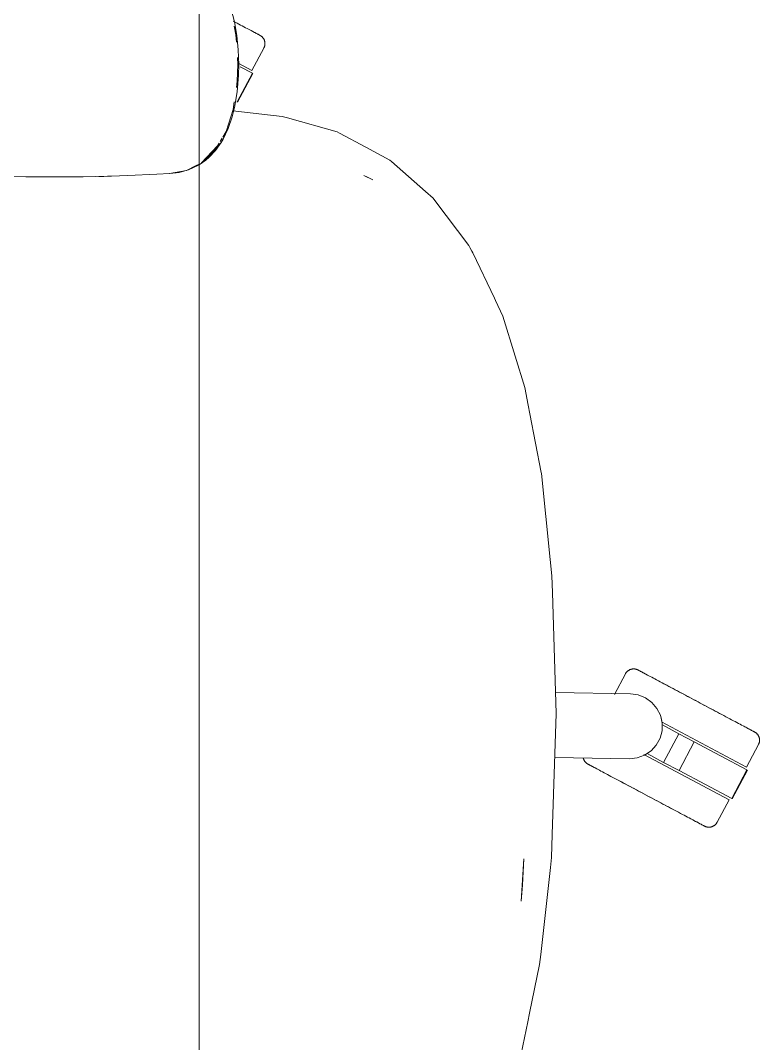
# Model space of a CAD drawing. Header units: millimetres. Extents: x 79795 to 317870, y -36033 to 97293.
# Drawn here: x 182575.7 to 182894.5, y 9955.7 to 10397.1 of the extents above; entities that cross this region are included whole.
import ezdxf

# ---------------------------------------------------------------- set-up
doc = ezdxf.new("R2010")
doc.units = ezdxf.units.MM
doc.header["$MEASUREMENT"] = 0
doc.layers.add('G-IMPT', color=8, linetype='CONTINUOUS', lineweight=9)
doc.layers.add('I-FURN', color=8, linetype='CONTINUOUS', lineweight=9)

msp = doc.modelspace()

# ---------------------------------------------------------------- linework, layer by layer
at = {"layer": 'G-IMPT'}
for p, q in [((182666.66, 10401.99), (182668.09, 10396.51)), ((182669.09, 10390.58), (182668.09, 10396.51)), ((182667.9, 10394.67), (182668.67, 10390.92)), ((182668.67, 10390.92), (182668.87, 10387.71)), ((182669.09, 10390.58), (182669.65, 10384.43)), ((182669.83, 10378.09), (182669.65, 10384.43)), ((182669.23, 10370.93), (182669.46, 10378.09)), ((182669.27, 10381.2), (182669.46, 10378.09)), ((182669.74, 10373.58), (182669.83, 10378.09)), ((182669.74, 10373.58), (182669.17, 10366.27)), ((182669.23, 10370.93), (182668.83, 10368.14)), ((182668.05, 10359.51), (182669.17, 10366.27)), ((182667.96, 10361.96), (182667.5, 10358.67)), ((182667.5, 10358.67), (182664.47, 10349.27)), ((182667.07, 10355.58), (182665.33, 10350.49)), ((182667.07, 10355.58), (182668.05, 10359.51)), ((182667.38, 10358.16), (182688.66, 10355.75)), ((182690.92, 10355.11), (182688.66, 10355.75)), ((182690.92, 10355.11), (182712.27, 10349.1)), ((182664.47, 10349.27), (182663, 10346.82)), ((182665.33, 10350.49), (182663.13, 10345.86)), ((182712.27, 10349.1), (182713.38, 10348.51)), ((182713.38, 10348.51), (182724.62, 10342.5)), ((182660.7, 10343.06), (182653.8, 10335.67)), ((182660.7, 10343.06), (182659.42, 10341.59)), ((182661.39, 10344.13), (182659.51, 10340.97)), ((182659.88, 10341.03), (182662.32, 10344.48)), ((182662.72, 10346.35), (182661.86, 10344.91)), ((182663.13, 10345.86), (182662.32, 10344.48)), ((182724.62, 10342.5), (182735.05, 10336.91)), ((182659.51, 10340.97), (182653.8, 10335.67)), ((182653.8, 10335.67), (182656.21, 10337.9)), ((182657.01, 10337.98), (182655.69, 10336.85)), ((182659.29, 10341.44), (182656.21, 10337.9)), ((182657.01, 10337.98), (182659.88, 10341.03)), ((182651.56, 10334.56), (182647.3, 10332.46)), ((182652.47, 10334.64), (182648.14, 10332.66)), ((182651.56, 10334.56), (182652.83, 10335.19)), ((182652.83, 10334.89), (182655.69, 10336.85)), ((182735.72, 10336.33), (182735.05, 10336.91)), ((182750.5, 10323.31), (182735.72, 10336.33)), ((182578.05, 10329.72), (182565.74, 10330.01)), ((182578.05, 10329.72), (182583.52, 10329.65)), ((182598.23, 10329.64), (182583.52, 10329.65)), ((182602.74, 10329.69), (182598.23, 10329.64)), ((182602.74, 10329.69), (182618.41, 10330.07)), ((182609.47, 10329.87), (182611.69, 10329.87)), ((182615.01, 10330.01), (182611.69, 10329.87)), ((182618.41, 10330.07), (182621.96, 10330.19)), ((182634.52, 10330.81), (182621.96, 10330.19)), ((182634.52, 10330.81), (182640.18, 10331.09)), ((182647.3, 10332.46), (182639.96, 10331.09)), ((182640.18, 10331.09), (182644.19, 10331.59)), ((182644.19, 10331.59), (182648.14, 10332.66)), ((182725.45, 10329.48), (182723.86, 10330.26)), ((182727.75, 10328.3), (182723.86, 10330.26)), ((182727.75, 10328.3), (182725.45, 10329.48)), ((182750.5, 10323.31), (182753.76, 10320.44)), ((182754.49, 10319.47), (182753.76, 10320.44)), ((182769.06, 10299.97), (182754.49, 10319.47)), ((182769.06, 10299.97), (182769.52, 10299.2)), ((182769.52, 10299.2), (182770.46, 10297.63)), ((182770.88, 10296.92), (182770.46, 10297.63)), ((182770.88, 10296.92), (182780.15, 10277.27)), ((182780.15, 10277.27), (182780.58, 10276.36)), ((182783.77, 10269.59), (182780.58, 10276.36)), ((182783.77, 10269.59), (182789.09, 10252.32)), ((182789.09, 10252.32), (182793.28, 10238.71)), ((182793.28, 10238.71), (182794.74, 10231.11)), ((182795.45, 10227.45), (182794.74, 10231.11)), ((182795.45, 10227.45), (182800.31, 10202.07)), ((182800.4, 10201.61), (182800.31, 10202.07)), ((182800.4, 10201.61), (182804.22, 10164.61)), ((182804.22, 10164.61), (182804.96, 10157.55)), ((182805.18, 10150.29), (182804.96, 10157.55)), ((182806.8, 10098.12), (182805.18, 10150.29)), ((182805.09, 10045.94), (182806.8, 10098.12)), ((182805.09, 10045.94), (182804.77, 10036)), ((182792.89, 10035.46), (182791.64, 10017.19)), ((182792.89, 10035.46), (182792.25, 10024.13)), ((182804.29, 10031.63), (182804.77, 10036)), ((182804.29, 10031.63), (182800.16, 9994.18)), ((182791.64, 10017.19), (182792.25, 10024.13)), ((182799.67, 9989.77), (182800.16, 9994.18)), ((182795.32, 9968.82), (182799.67, 9989.77)), ((182795.32, 9968.82), (182794.56, 9965.14)), ((182794.56, 9965.14), (182791.69, 9951.32))]:
    msp.add_line(p, q, dxfattribs=at)
at = {"layer": 'I-FURN'}
for p, q in [((182652.83, 10798.09), (182652.83, 9398.09)), ((182652.83, 9398.09), (182652.83, 10798.09)), ((182668.31, 10396.39), (182667.48, 10396.83)), ((182669.13, 10395.96), (182668.31, 10396.39)), ((182669.91, 10395.54), (182669.13, 10395.96)), ((182670.68, 10395.13), (182669.91, 10395.54)), ((182671.41, 10394.74), (182670.68, 10395.13)), ((182672.12, 10394.37), (182671.41, 10394.74)), ((182672.8, 10394.01), (182672.12, 10394.37)), ((182673.44, 10393.66), (182672.8, 10394.01)), ((182674.06, 10393.34), (182673.44, 10393.66)), ((182674.64, 10393.02), (182674.06, 10393.34)), ((182674.33, 10393.19), (182674.9, 10392.89)), ((182675.2, 10392.73), (182674.64, 10393.02)), ((182674.9, 10392.89), (182675.44, 10392.6)), ((182675.71, 10392.46), (182675.2, 10392.73)), ((182675.44, 10392.6), (182675.94, 10392.34)), ((182676.19, 10392.2), (182675.71, 10392.46)), ((182675.94, 10392.34), (182676.4, 10392.09)), ((182676.64, 10391.96), (182676.19, 10392.2)), ((182676.4, 10392.09), (182676.83, 10391.86)), ((182677.05, 10391.75), (182676.64, 10391.96)), ((182676.83, 10391.86), (182677.23, 10391.65)), ((182677.42, 10391.55), (182677.05, 10391.75)), ((182677.23, 10391.65), (182677.58, 10391.46)), ((182677.76, 10391.37), (182677.42, 10391.55)), ((182677.58, 10391.46), (182677.9, 10391.29)), ((182678.06, 10391.21), (182677.76, 10391.37)), ((182677.9, 10391.29), (182678.18, 10391.14)), ((182678.31, 10391.07), (182678.06, 10391.21)), ((182678.18, 10391.14), (182678.42, 10391.02)), ((182678.53, 10390.96), (182678.31, 10391.07)), ((182678.42, 10391.02), (182678.62, 10390.91)), ((182678.71, 10390.86), (182678.53, 10390.96)), ((182678.62, 10390.91), (182678.78, 10390.82)), ((182678.85, 10390.79), (182678.71, 10390.86)), ((182678.78, 10390.82), (182678.91, 10390.76)), ((182678.95, 10390.73), (182678.85, 10390.79)), ((182678.91, 10390.76), (182678.99, 10390.72)), ((182679.01, 10390.7), (182678.95, 10390.73)), ((182678.99, 10390.72), (182679.03, 10390.69)), ((182679.03, 10390.69), (182679.01, 10390.7)), ((182679.03, 10390.69), (182679.18, 10390.61)), ((182679.03, 10390.69), (182679.03, 10390.69)), ((182679.18, 10390.61), (182679.31, 10390.53)), ((182679.31, 10390.53), (182679.45, 10390.44)), ((182679.45, 10390.44), (182679.58, 10390.34)), ((182679.58, 10390.34), (182679.7, 10390.24)), ((182679.7, 10390.24), (182679.83, 10390.14)), ((182679.83, 10390.14), (182679.94, 10390.03)), ((182679.94, 10390.03), (182680.06, 10389.91)), ((182680.06, 10389.91), (182680.17, 10389.8)), ((182680.17, 10389.8), (182680.27, 10389.67)), ((182680.27, 10389.67), (182680.37, 10389.55)), ((182680.37, 10389.55), (182680.46, 10389.41)), ((182680.46, 10389.41), (182680.55, 10389.28)), ((182680.55, 10389.28), (182680.64, 10389.14)), ((182680.64, 10389.14), (182680.71, 10389)), ((182680.71, 10389), (182680.79, 10388.86)), ((182680.79, 10388.86), (182680.85, 10388.71)), ((182680.85, 10388.71), (182680.91, 10388.56)), ((182680.91, 10388.56), (182680.97, 10388.41)), ((182680.97, 10388.41), (182681.01, 10388.25)), ((182681.01, 10388.25), (182681.06, 10388.1)), ((182681.06, 10388.1), (182681.09, 10387.94)), ((182681.09, 10386.34), (182681.06, 10386.18)), ((182681.09, 10387.94), (182681.12, 10387.78)), ((182681.12, 10386.5), (182681.09, 10386.34)), ((182681.12, 10387.78), (182681.14, 10387.62)), ((182681.14, 10386.66), (182681.12, 10386.5)), ((182681.14, 10387.62), (182681.16, 10387.46)), ((182681.16, 10386.82), (182681.14, 10386.66)), ((182681.16, 10387.46), (182681.17, 10387.3)), ((182681.17, 10386.98), (182681.16, 10386.82)), ((182681.17, 10387.3), (182681.17, 10387.14)), ((182681.17, 10387.14), (182681.17, 10386.98)), ((182675.55, 10375.55), (182680.7, 10385.24)), ((182680.72, 10385.28), (182680.7, 10385.24)), ((182680.79, 10385.42), (182680.72, 10385.28)), ((182680.86, 10385.57), (182680.79, 10385.42)), ((182680.92, 10385.72), (182680.86, 10385.57)), ((182680.97, 10385.87), (182680.92, 10385.72)), ((182681.02, 10386.03), (182680.97, 10385.87)), ((182681.06, 10386.18), (182681.02, 10386.03)), ((182669.92, 10378.55), (182675.55, 10375.55)), ((182675.74, 10374.32), (182669.16, 10361.96)), ((182669.33, 10361.87), (182675.91, 10374.23)), ((182670.44, 10377.14), (182675.74, 10374.32)), ((182669.16, 10361.96), (182669.07, 10362.01)), ((182838.65, 10117.03), (182838.8, 10117.09)), ((182838.8, 10117.09), (182838.95, 10117.14)), ((182838.95, 10117.14), (182839.1, 10117.19)), ((182839.1, 10117.19), (182839.26, 10117.23)), ((182839.26, 10117.23), (182839.42, 10117.27)), ((182839.42, 10117.27), (182839.58, 10117.29)), ((182839.58, 10117.29), (182839.74, 10117.32)), ((182839.74, 10117.32), (182839.9, 10117.33)), ((182839.9, 10117.33), (182840.06, 10117.34)), ((182840.06, 10117.34), (182840.22, 10117.35)), ((182840.22, 10117.35), (182840.38, 10117.34)), ((182840.38, 10117.34), (182840.54, 10117.34)), ((182840.54, 10117.34), (182840.7, 10117.32)), ((182840.7, 10117.32), (182840.86, 10117.3)), ((182840.86, 10117.3), (182841.02, 10117.27)), ((182841.02, 10117.27), (182841.18, 10117.23)), ((182841.18, 10117.23), (182841.33, 10117.19)), ((182841.33, 10117.19), (182841.49, 10117.15)), ((182841.49, 10117.15), (182841.64, 10117.09)), ((182841.64, 10117.09), (182841.79, 10117.03)), ((182836.67, 10115.21), (182831.97, 10106.37)), ((182836.67, 10115.21), (182836.75, 10115.35)), ((182836.75, 10115.35), (182836.83, 10115.49)), ((182836.83, 10115.49), (182836.92, 10115.62)), ((182836.92, 10115.62), (182837.02, 10115.75)), ((182837.02, 10115.75), (182837.12, 10115.88)), ((182837.12, 10115.88), (182837.22, 10116)), ((182837.22, 10116), (182837.33, 10116.12)), ((182837.33, 10116.12), (182837.44, 10116.23)), ((182837.44, 10116.23), (182837.56, 10116.34)), ((182837.56, 10116.34), (182837.69, 10116.45)), ((182837.69, 10116.45), (182837.81, 10116.55)), ((182837.81, 10116.55), (182837.94, 10116.64)), ((182837.94, 10116.64), (182838.08, 10116.73)), ((182838.08, 10116.73), (182838.22, 10116.81)), ((182838.22, 10116.81), (182838.36, 10116.89)), ((182838.36, 10116.89), (182838.5, 10116.96)), ((182838.5, 10116.96), (182838.65, 10117.03)), ((182841.79, 10117.03), (182841.94, 10116.97)), ((182841.94, 10116.97), (182842.08, 10116.9)), ((182842.08, 10116.9), (182842.12, 10116.88)), ((182842.12, 10116.88), (182842.14, 10116.87)), ((182842.12, 10116.87), (182842.12, 10116.88)), ((182842.17, 10116.85), (182842.12, 10116.87)), ((182842.14, 10116.87), (182842.2, 10116.83)), ((182842.25, 10116.81), (182842.17, 10116.85)), ((182842.2, 10116.83), (182842.3, 10116.78)), ((182842.37, 10116.74), (182842.25, 10116.81)), ((182842.3, 10116.78), (182842.44, 10116.71)), ((182842.53, 10116.66), (182842.37, 10116.74)), ((182842.44, 10116.71), (182842.62, 10116.61)), ((182842.73, 10116.55), (182842.53, 10116.66)), ((182842.62, 10116.61), (182842.84, 10116.49)), ((182842.97, 10116.42), (182842.73, 10116.55)), ((182842.84, 10116.49), (182843.1, 10116.36)), ((182843.25, 10116.27), (182842.97, 10116.42)), ((182843.1, 10116.36), (182843.4, 10116.2)), ((182843.57, 10116.1), (182843.25, 10116.27)), ((182843.4, 10116.2), (182843.73, 10116.02)), ((182843.93, 10115.91), (182843.57, 10116.1)), ((182843.73, 10116.02), (182844.1, 10115.82)), ((182844.32, 10115.71), (182843.93, 10115.91)), ((182844.1, 10115.82), (182844.51, 10115.6)), ((182844.75, 10115.48), (182844.32, 10115.71)), ((182844.51, 10115.6), (182844.96, 10115.37)), ((182845.22, 10115.23), (182844.75, 10115.48)), ((182844.96, 10115.37), (182845.44, 10115.11)), ((182845.72, 10114.96), (182845.22, 10115.23)), ((182845.44, 10115.11), (182845.96, 10114.83)), ((182846.25, 10114.68), (182845.72, 10114.96)), ((182845.96, 10114.83), (182846.51, 10114.54)), ((182846.82, 10114.38), (182846.25, 10114.68)), ((182846.51, 10114.54), (182847.09, 10114.23)), ((182847.42, 10114.06), (182846.82, 10114.38)), ((182848.06, 10113.72), (182847.42, 10114.06)), ((182848.72, 10113.37), (182848.06, 10113.72)), ((182849.41, 10113), (182848.72, 10113.37)), ((182850.14, 10112.61), (182849.41, 10113)), ((182850.89, 10112.21), (182850.14, 10112.61)), ((182851.66, 10111.8), (182850.89, 10112.21)), ((182852.46, 10111.38), (182851.66, 10111.8)), ((182853.29, 10110.94), (182852.46, 10111.38)), ((182852.84, 10111.18), (182853.67, 10110.73)), ((182854.13, 10110.49), (182853.29, 10110.94)), ((182853.67, 10110.73), (182854.53, 10110.28)), ((182855, 10110.03), (182854.13, 10110.49)), ((182854.53, 10110.28), (182855.41, 10109.81)), ((182855.89, 10109.55), (182855, 10110.03)), ((182855.41, 10109.81), (182856.3, 10109.33)), ((182856.8, 10109.07), (182855.89, 10109.55)), ((182856.3, 10109.33), (182857.22, 10108.85)), ((182857.72, 10108.58), (182856.8, 10109.07)), ((182857.22, 10108.85), (182858.15, 10108.35)), ((182858.66, 10108.08), (182857.72, 10108.58)), ((182858.15, 10108.35), (182859.09, 10107.85)), ((182806.52, 10107.15), (182838.86, 10106.59)), ((182838.86, 10106.59), (182842.2, 10106.12)), ((182842.2, 10106.12), (182845.33, 10104.87)), ((182845.33, 10104.87), (182848.07, 10102.91)), ((182859.61, 10107.58), (182858.66, 10108.08)), ((182859.09, 10107.85), (182860.05, 10107.34)), ((182860.57, 10107.07), (182859.61, 10107.58)), ((182860.05, 10107.34), (182861.02, 10106.83)), ((182861.55, 10106.55), (182860.57, 10107.07)), ((182861.02, 10106.83), (182862, 10106.31)), ((182862.53, 10106.02), (182861.55, 10106.55)), ((182862, 10106.31), (182862.98, 10105.78)), ((182863.52, 10105.5), (182862.53, 10106.02)), ((182862.98, 10105.78), (182863.98, 10105.25)), ((182864.52, 10104.97), (182863.52, 10105.5)), ((182863.98, 10105.25), (182864.98, 10104.72)), ((182865.52, 10104.43), (182864.52, 10104.97)), ((182864.98, 10104.72), (182865.98, 10104.19)), ((182866.52, 10103.9), (182865.52, 10104.43)), ((182865.98, 10104.19), (182866.98, 10103.65)), ((182867.53, 10103.37), (182866.52, 10103.9)), ((182848.07, 10102.91), (182850.27, 10100.34)), ((182850.27, 10100.34), (182851.78, 10097.33)), ((182866.98, 10103.65), (182867.99, 10103.12)), ((182868.53, 10102.83), (182867.53, 10103.37)), ((182867.99, 10103.12), (182868.99, 10102.59)), ((182869.54, 10102.3), (182868.53, 10102.83)), ((182868.99, 10102.59), (182870, 10102.05)), ((182870.53, 10101.77), (182869.54, 10102.3)), ((182870, 10102.05), (182870.99, 10101.52)), ((182871.53, 10101.24), (182870.53, 10101.77)), ((182870.99, 10101.52), (182871.98, 10101)), ((182872.52, 10100.71), (182871.53, 10101.24)), ((182871.98, 10101), (182872.97, 10100.47)), ((182873.49, 10100.19), (182872.52, 10100.71)), ((182872.97, 10100.47), (182873.94, 10099.96)), ((182874.46, 10099.68), (182873.49, 10100.19)), ((182873.94, 10099.96), (182874.91, 10099.44)), ((182875.42, 10099.17), (182874.46, 10099.68)), ((182874.91, 10099.44), (182875.86, 10098.94)), ((182851.78, 10097.33), (182852.53, 10094.04)), ((182876.36, 10098.67), (182875.42, 10099.17)), ((182875.86, 10098.94), (182876.79, 10098.44)), ((182877.29, 10098.17), (182876.36, 10098.67)), ((182876.79, 10098.44), (182877.72, 10097.95)), ((182878.21, 10097.69), (182877.29, 10098.17)), ((182877.72, 10097.95), (182878.62, 10097.47)), ((182879.1, 10097.21), (182878.21, 10097.69)), ((182879.98, 10096.74), (182879.1, 10097.21)), ((182880.84, 10096.29), (182879.98, 10096.74)), ((182881.67, 10095.84), (182880.84, 10096.29)), ((182882.48, 10095.41), (182881.67, 10095.84)), ((182883.27, 10094.99), (182882.48, 10095.41)), ((182852.47, 10090.67), (182851.61, 10087.41)), ((182852.19, 10094.53), (182888.91, 10075.01)), ((182852.53, 10094.04), (182852.47, 10090.67)), ((182852.6, 10093.18), (182859.74, 10089.38)), ((182884.03, 10094.59), (182883.27, 10094.99)), ((182884.77, 10094.2), (182884.03, 10094.59)), ((182885.48, 10093.82), (182884.77, 10094.2)), ((182886.15, 10093.46), (182885.48, 10093.82)), ((182886.8, 10093.12), (182886.15, 10093.46)), ((182887.42, 10092.79), (182886.8, 10093.12)), ((182888, 10092.48), (182887.42, 10092.79)), ((182887.69, 10092.64), (182888.26, 10092.34)), ((182888.55, 10092.19), (182888, 10092.48)), ((182888.26, 10092.34), (182888.8, 10092.06)), ((182889.07, 10091.91), (182888.55, 10092.19)), ((182888.8, 10092.06), (182889.3, 10091.79)), ((182889.55, 10091.66), (182889.07, 10091.91)), ((182889.3, 10091.79), (182889.76, 10091.54)), ((182890, 10091.42), (182889.55, 10091.66)), ((182889.76, 10091.54), (182890.19, 10091.31)), ((182890.41, 10091.2), (182890, 10091.42)), ((182890.19, 10091.31), (182890.59, 10091.11)), ((182890.78, 10091), (182890.41, 10091.2)), ((182890.59, 10091.11), (182890.94, 10090.92)), ((182891.12, 10090.82), (182890.78, 10091)), ((182890.94, 10090.92), (182891.26, 10090.75)), ((182891.41, 10090.67), (182891.12, 10090.82)), ((182891.26, 10090.75), (182891.54, 10090.6)), ((182891.67, 10090.53), (182891.41, 10090.67)), ((182891.54, 10090.6), (182891.78, 10090.47)), ((182851.61, 10087.41), (182849.99, 10084.45)), ((182859.74, 10089.38), (182853.17, 10077.02)), ((182859.74, 10089.38), (182866.39, 10085.85)), ((182891.89, 10090.41), (182891.67, 10090.53)), ((182891.78, 10090.47), (182891.98, 10090.36)), ((182892.07, 10090.32), (182891.89, 10090.41)), ((182891.98, 10090.36), (182892.14, 10090.28)), ((182892.21, 10090.24), (182892.07, 10090.32)), ((182892.14, 10090.28), (182892.26, 10090.21)), ((182892.31, 10090.19), (182892.21, 10090.24)), ((182892.26, 10090.21), (182892.35, 10090.17)), ((182892.37, 10090.16), (182892.31, 10090.19)), ((182892.35, 10090.17), (182892.39, 10090.15)), ((182892.39, 10090.14), (182892.37, 10090.16)), ((182892.39, 10090.15), (182892.39, 10090.14)), ((182892.39, 10090.14), (182892.53, 10090.07)), ((182892.53, 10090.07), (182892.67, 10089.98)), ((182892.67, 10089.98), (182892.81, 10089.89)), ((182892.81, 10089.89), (182892.94, 10089.8)), ((182892.94, 10089.8), (182893.06, 10089.7)), ((182893.06, 10089.7), (182893.19, 10089.59)), ((182893.19, 10089.59), (182893.3, 10089.48)), ((182893.3, 10089.48), (182893.42, 10089.37)), ((182893.42, 10089.37), (182893.53, 10089.25)), ((182893.53, 10089.25), (182893.63, 10089.13)), ((182893.63, 10089.13), (182893.73, 10089)), ((182893.73, 10089), (182893.82, 10088.87)), ((182893.82, 10088.87), (182893.91, 10088.73)), ((182893.91, 10088.73), (182893.99, 10088.6)), ((182893.99, 10088.6), (182894.07, 10088.45)), ((182894.07, 10088.45), (182894.14, 10088.31)), ((182894.14, 10088.31), (182894.21, 10088.16)), ((182894.21, 10088.16), (182894.27, 10088.01)), ((182894.27, 10088.01), (182894.32, 10087.86)), ((182894.32, 10087.86), (182894.37, 10087.71)), ((182894.37, 10087.71), (182894.41, 10087.55)), ((182894.41, 10087.55), (182894.45, 10087.4)), ((182894.45, 10087.4), (182894.48, 10087.24)), ((182894.48, 10087.24), (182894.5, 10087.08)), ((182894.5, 10087.08), (182894.52, 10086.92)), ((182894.52, 10086.27), (182894.5, 10086.11)), ((182894.52, 10086.92), (182894.53, 10086.76)), ((182894.53, 10086.43), (182894.52, 10086.27)), ((182894.53, 10086.76), (182894.53, 10086.59)), ((182894.53, 10086.59), (182894.53, 10086.43)), ((182847.71, 10081.96), (182844.9, 10080.09)), ((182849.99, 10084.45), (182847.71, 10081.96)), ((182866.39, 10085.85), (182859.81, 10073.49)), ((182866.39, 10085.85), (182889.09, 10073.78)), ((182888.91, 10075.01), (182894.06, 10084.69)), ((182894.08, 10084.73), (182894.06, 10084.69)), ((182894.15, 10084.88), (182894.08, 10084.73)), ((182894.22, 10085.02), (182894.15, 10084.88)), ((182894.28, 10085.17), (182894.22, 10085.02)), ((182894.33, 10085.33), (182894.28, 10085.17)), ((182894.38, 10085.48), (182894.33, 10085.33)), ((182894.42, 10085.64), (182894.38, 10085.48)), ((182894.45, 10085.79), (182894.42, 10085.64)), ((182894.48, 10085.95), (182894.45, 10085.79)), ((182894.5, 10086.11), (182894.48, 10085.95)), ((182838.37, 10078.6), (182806.18, 10079.17)), ((182818.5, 10078.85), (182818.47, 10079.01)), ((182818.54, 10078.7), (182818.5, 10078.85)), ((182818.59, 10078.54), (182818.54, 10078.7)), ((182818.65, 10078.39), (182818.59, 10078.54)), ((182818.71, 10078.24), (182818.65, 10078.39)), ((182818.77, 10078.09), (182818.71, 10078.24)), ((182818.84, 10077.95), (182818.77, 10078.09)), ((182818.92, 10077.81), (182818.84, 10077.95)), ((182819.01, 10077.67), (182818.92, 10077.81)), ((182819.09, 10077.54), (182819.01, 10077.67)), ((182819.19, 10077.41), (182819.09, 10077.54)), ((182819.29, 10077.28), (182819.19, 10077.41)), ((182841.72, 10078.95), (182838.37, 10078.6)), ((182844.9, 10080.09), (182841.72, 10078.95)), ((182844.65, 10080.42), (182881.4, 10060.88)), ((182853.17, 10077.02), (182846.03, 10080.82)), ((182819.39, 10077.16), (182819.29, 10077.28)), ((182819.5, 10077.04), (182819.39, 10077.16)), ((182819.61, 10076.92), (182819.5, 10077.04)), ((182819.73, 10076.81), (182819.61, 10076.92)), ((182819.85, 10076.71), (182819.73, 10076.81)), ((182819.98, 10076.61), (182819.85, 10076.71)), ((182820.11, 10076.51), (182819.98, 10076.61)), ((182820.24, 10076.42), (182820.11, 10076.51)), ((182820.38, 10076.34), (182820.24, 10076.42)), ((182820.52, 10076.26), (182820.38, 10076.34)), ((182820.53, 10076.26), (182820.52, 10076.26)), ((182820.52, 10076.26), (182820.54, 10076.25)), ((182820.57, 10076.24), (182820.53, 10076.26)), ((182820.54, 10076.25), (182820.6, 10076.22)), ((182820.65, 10076.19), (182820.57, 10076.24)), ((182820.6, 10076.22), (182820.7, 10076.16)), ((182820.77, 10076.13), (182820.65, 10076.19)), ((182820.7, 10076.16), (182820.84, 10076.09)), ((182820.94, 10076.04), (182820.77, 10076.13)), ((182820.84, 10076.09), (182821.02, 10075.99)), ((182821.14, 10075.93), (182820.94, 10076.04)), ((182821.02, 10075.99), (182821.24, 10075.88)), ((182821.38, 10075.81), (182821.14, 10075.93)), ((182821.24, 10075.88), (182821.5, 10075.74)), ((182821.66, 10075.66), (182821.38, 10075.81)), ((182821.5, 10075.74), (182821.8, 10075.58)), ((182821.98, 10075.49), (182821.66, 10075.66)), ((182821.8, 10075.58), (182822.13, 10075.4)), ((182822.33, 10075.3), (182821.98, 10075.49)), ((182822.13, 10075.4), (182822.51, 10075.21)), ((182822.72, 10075.09), (182822.33, 10075.3)), ((182822.51, 10075.21), (182822.92, 10074.99)), ((182823.15, 10074.86), (182822.72, 10075.09)), ((182822.92, 10074.99), (182823.36, 10074.75)), ((182823.62, 10074.61), (182823.15, 10074.86)), ((182823.36, 10074.75), (182823.85, 10074.49)), ((182824.12, 10074.35), (182823.62, 10074.61)), ((182823.85, 10074.49), (182824.36, 10074.22)), ((182824.66, 10074.06), (182824.12, 10074.35)), ((182824.36, 10074.22), (182824.91, 10073.93)), ((182825.23, 10073.76), (182824.66, 10074.06)), ((182824.91, 10073.93), (182825.5, 10073.62)), ((182825.5, 10073.62), (182826.11, 10073.29)), ((182826.11, 10073.29), (182826.76, 10072.94)), ((182826.76, 10072.94), (182827.44, 10072.58)), ((182859.81, 10073.49), (182853.17, 10077.02)), ((182882.52, 10061.42), (182859.81, 10073.49)), ((182889.09, 10073.78), (182882.52, 10061.42)), ((182882.69, 10061.33), (182889.27, 10073.69)), ((182827.44, 10072.58), (182828.15, 10072.21)), ((182828.15, 10072.21), (182828.88, 10071.82)), ((182828.88, 10071.82), (182829.64, 10071.41)), ((182829.64, 10071.41), (182830.43, 10070.99)), ((182830.43, 10070.99), (182831.24, 10070.56)), ((182831.24, 10070.56), (182832.08, 10070.12)), ((182832.08, 10070.12), (182832.94, 10069.66)), ((182832.94, 10069.66), (182833.81, 10069.19)), ((182833.81, 10069.19), (182834.71, 10068.72)), ((182835.2, 10068.46), (182834.29, 10068.94)), ((182834.71, 10068.72), (182835.62, 10068.23)), ((182836.12, 10067.97), (182835.2, 10068.46)), ((182835.62, 10068.23), (182836.55, 10067.74)), ((182837.06, 10067.47), (182836.12, 10067.97)), ((182836.55, 10067.74), (182837.5, 10067.24)), ((182838.01, 10066.96), (182837.06, 10067.47)), ((182837.5, 10067.24), (182838.45, 10066.73)), ((182838.97, 10066.45), (182838.01, 10066.96)), ((182838.45, 10066.73), (182839.42, 10066.21)), ((182839.95, 10065.93), (182838.97, 10066.45)), ((182839.42, 10066.21), (182840.4, 10065.69)), ((182840.93, 10065.41), (182839.95, 10065.93)), ((182840.4, 10065.69), (182841.39, 10065.17)), ((182841.92, 10064.88), (182840.93, 10065.41)), ((182841.39, 10065.17), (182842.38, 10064.64)), ((182842.92, 10064.35), (182841.92, 10064.88)), ((182842.38, 10064.64), (182843.38, 10064.11)), ((182843.92, 10063.82), (182842.92, 10064.35)), ((182843.38, 10064.11), (182844.38, 10063.57)), ((182844.93, 10063.29), (182843.92, 10063.82)), ((182844.38, 10063.57), (182845.39, 10063.04)), ((182845.93, 10062.75), (182844.93, 10063.29)), ((182845.39, 10063.04), (182846.39, 10062.5)), ((182846.94, 10062.22), (182845.93, 10062.75)), ((182846.39, 10062.5), (182847.4, 10061.97)), ((182847.94, 10061.68), (182846.94, 10062.22)), ((182847.4, 10061.97), (182848.4, 10061.44)), ((182848.94, 10061.15), (182847.94, 10061.68)), ((182848.4, 10061.44), (182849.4, 10060.91)), ((182849.93, 10060.62), (182848.94, 10061.15)), ((182849.4, 10060.91), (182850.39, 10060.38)), ((182850.92, 10060.1), (182849.93, 10060.62)), ((182850.39, 10060.38), (182851.37, 10059.86)), ((182851.9, 10059.58), (182850.92, 10060.1)), ((182851.37, 10059.86), (182852.35, 10059.34)), ((182876.25, 10051.2), (182881.4, 10060.88)), ((182852.87, 10059.06), (182851.9, 10059.58)), ((182852.35, 10059.34), (182853.31, 10058.83)), ((182853.83, 10058.55), (182852.87, 10059.06)), ((182853.31, 10058.83), (182854.26, 10058.32)), ((182854.77, 10058.05), (182853.83, 10058.55)), ((182854.26, 10058.32), (182855.2, 10057.82)), ((182855.7, 10057.56), (182854.77, 10058.05)), ((182855.2, 10057.82), (182856.12, 10057.33)), ((182856.61, 10057.07), (182855.7, 10057.56)), ((182856.12, 10057.33), (182857.03, 10056.85)), ((182857.51, 10056.6), (182856.61, 10057.07)), ((182857.03, 10056.85), (182857.91, 10056.38)), ((182858.39, 10056.13), (182857.51, 10056.6)), ((182857.91, 10056.38), (182858.78, 10055.92)), ((182859.24, 10055.67), (182858.39, 10056.13)), ((182858.78, 10055.92), (182859.63, 10055.47)), ((182860.08, 10055.23), (182859.24, 10055.67)), ((182859.63, 10055.47), (182860.45, 10055.03)), ((182860.45, 10055.03), (182861.25, 10054.6)), ((182861.25, 10054.6), (182862.03, 10054.19)), ((182862.03, 10054.19), (182862.78, 10053.79)), ((182862.78, 10053.79), (182863.5, 10053.41)), ((182863.5, 10053.41), (182864.2, 10053.04)), ((182864.2, 10053.04), (182864.86, 10052.69)), ((182864.86, 10052.69), (182865.49, 10052.35)), ((182865.49, 10052.35), (182866.1, 10052.03)), ((182866.41, 10051.86), (182865.82, 10052.17)), ((182866.1, 10052.03), (182866.66, 10051.73)), ((182866.96, 10051.57), (182866.41, 10051.86)), ((182866.66, 10051.73), (182867.2, 10051.44)), ((182867.48, 10051.3), (182866.96, 10051.57)), ((182867.2, 10051.44), (182867.7, 10051.18)), ((182867.96, 10051.04), (182867.48, 10051.3)), ((182867.7, 10051.18), (182868.17, 10050.93)), ((182868.4, 10050.8), (182867.96, 10051.04)), ((182868.17, 10050.93), (182868.6, 10050.7)), ((182876.09, 10050.92), (182876, 10050.78)), ((182876.17, 10051.05), (182876.09, 10050.92)), ((182876.25, 10051.2), (182876.17, 10051.05)), ((182868.81, 10050.58), (182868.4, 10050.8)), ((182868.6, 10050.7), (182868.99, 10050.49)), ((182869.19, 10050.39), (182868.81, 10050.58)), ((182868.99, 10050.49), (182869.35, 10050.3)), ((182869.52, 10050.21), (182869.19, 10050.39)), ((182869.35, 10050.3), (182869.66, 10050.13)), ((182869.82, 10050.05), (182869.52, 10050.21)), ((182869.66, 10050.13), (182869.94, 10049.98)), ((182870.08, 10049.91), (182869.82, 10050.05)), ((182869.94, 10049.98), (182870.18, 10049.86)), ((182870.3, 10049.8), (182870.08, 10049.91)), ((182870.18, 10049.86), (182870.38, 10049.75)), ((182870.48, 10049.7), (182870.3, 10049.8)), ((182870.38, 10049.75), (182870.55, 10049.66)), ((182870.62, 10049.63), (182870.48, 10049.7)), ((182870.55, 10049.66), (182870.67, 10049.6)), ((182870.72, 10049.57), (182870.62, 10049.63)), ((182870.67, 10049.6), (182870.75, 10049.55)), ((182870.78, 10049.54), (182870.72, 10049.57)), ((182870.75, 10049.55), (182870.79, 10049.53)), ((182870.8, 10049.53), (182870.78, 10049.54)), ((182870.79, 10049.53), (182870.8, 10049.53)), ((182870.84, 10049.51), (182870.8, 10049.53)), ((182870.98, 10049.44), (182870.84, 10049.51)), ((182871.13, 10049.37), (182870.98, 10049.44)), ((182871.28, 10049.31), (182871.13, 10049.37)), ((182871.43, 10049.26), (182871.28, 10049.31)), ((182871.58, 10049.21), (182871.43, 10049.26)), ((182871.74, 10049.17), (182871.58, 10049.21)), ((182871.9, 10049.14), (182871.74, 10049.17)), ((182872.06, 10049.11), (182871.9, 10049.14)), ((182872.22, 10049.09), (182872.06, 10049.11)), ((182872.38, 10049.07), (182872.22, 10049.09)), ((182872.54, 10049.06), (182872.38, 10049.07)), ((182872.7, 10049.06), (182872.54, 10049.06)), ((182872.86, 10049.06), (182872.7, 10049.06)), ((182873.02, 10049.07), (182872.86, 10049.06)), ((182873.18, 10049.09), (182873.02, 10049.07)), ((182873.34, 10049.11), (182873.18, 10049.09)), ((182873.5, 10049.14), (182873.34, 10049.11)), ((182873.66, 10049.17), (182873.5, 10049.14)), ((182873.81, 10049.22), (182873.66, 10049.17)), ((182873.97, 10049.26), (182873.81, 10049.22)), ((182874.12, 10049.32), (182873.97, 10049.26)), ((182874.27, 10049.38), (182874.12, 10049.32)), ((182874.41, 10049.44), (182874.27, 10049.38)), ((182874.56, 10049.52), (182874.41, 10049.44)), ((182874.7, 10049.59), (182874.56, 10049.52)), ((182874.84, 10049.68), (182874.7, 10049.59)), ((182874.97, 10049.77), (182874.84, 10049.68)), ((182875.1, 10049.86), (182874.97, 10049.77)), ((182875.23, 10049.96), (182875.1, 10049.86)), ((182875.35, 10050.06), (182875.23, 10049.96)), ((182875.47, 10050.17), (182875.35, 10050.06)), ((182875.59, 10050.29), (182875.47, 10050.17)), ((182875.7, 10050.4), (182875.59, 10050.29)), ((182875.8, 10050.53), (182875.7, 10050.4)), ((182875.9, 10050.65), (182875.8, 10050.53)), ((182876, 10050.78), (182875.9, 10050.65))]:
    msp.add_line(p, q, dxfattribs=at)
msp.add_arc((182838.8, 10092.59), 13.81, 12.3473, 17.336, dxfattribs=at)
msp.add_open_spline([(182852.12, 10096.24), (182852.24, 10095.81), (182852.31, 10095.38), (182852.37, 10094.94)], degree=3, dxfattribs=at)

doc.saveas('drawing.dxf')
